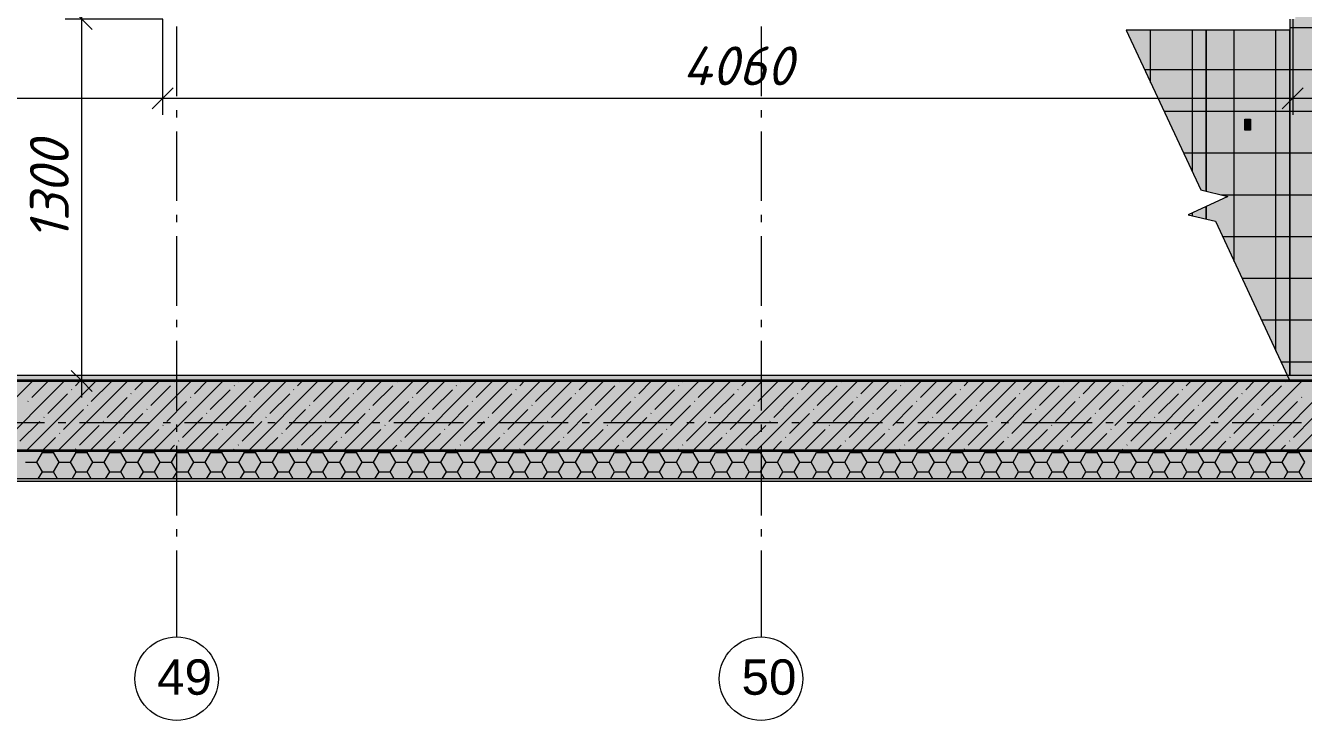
# Model space of a CAD drawing. Header units: millimetres. Extents: x -81576 to 1046824, y -248937 to 691537.
# Drawn here: x -36344 to -27160, y 619529 to 624521 of the extents above; entities that cross this region are included whole.
import ezdxf

# ---------------------------------------------------------------- set-up
doc = ezdxf.new("R2010")
doc.units = ezdxf.units.MM
doc.layers.add('PDF _Геометрия', color=7, linetype='Continuous', true_color=0x1d1d1d)
doc.layers.add('PDF _Сплошная заливка', color=7, linetype='Continuous', true_color=0xffffff)
doc.layers.add('PDF _Текст', color=7, linetype='Continuous')
doc.styles.add('PDF ArialMT', font='arial.ttf')
doc.styles.add('PDF ISOCPEUR Italic', font='isocpeui.ttf')

msp = doc.modelspace()

# ---------------------------------------------------------------- hatches: boundary and pattern name
at = {"layer": 'PDF _Сплошная заливка', "true_color": 0x636466, "transparency": 33554559}
h = msp.add_hatch(color=251, dxfattribs=at)
h.paths.add_polyline_path([(-27257.7, 622008.6), (-24297.7, 622009.9), (-24297.7, 628728.6), (-27257.7, 628728.6), (-27256.3, 625060.6), (-27217.7, 625058.7), (-27217.7, 624568.6), (-27257.7, 624568.6), (-27257.7, 623294.6)], flags=0)
h.paths.add_polyline_path([(-26824, 623769.4), (-26830, 623769.4), (-26830, 623849.4), (-26790, 623849.4), (-26790, 623769.4), (-26796, 623769.4)], flags=0)
h.paths.add_polyline_path([(-26230, 623769.4), (-26230, 623849.4), (-26190, 623849.4), (-26190, 623769.4), (-26224, 623769.4)], flags=0)
h.paths.add_polyline_path([(-26224, 623775.4), (-26196, 623775.4), (-26196, 623843.4), (-26224, 623843.4), (-26224, 623803.4)], flags=0)
h.paths.add_polyline_path([(-26796, 623775.4), (-26796, 623843.4), (-26824, 623843.4), (-26824, 623775.4)], flags=0)
h.paths.add_polyline_path([(-26135.9, 624158.6), (-26141.9, 624158.6), (-26141.9, 624198.6), (-26061.9, 624198.6), (-26061.9, 624158.6), (-26067.9, 624158.6)], flags=0)
h.paths.add_polyline_path([(-26135.9, 624164.6), (-26067.9, 624164.6), (-26067.9, 624192.6), (-26135.9, 624192.6)], flags=0)
h.paths.add_polyline_path([(-26061.9, 624758.6), (-26141.9, 624758.6), (-26141.9, 624798.6), (-26061.9, 624798.6), (-26061.9, 624764.6)], flags=0)
h.paths.add_polyline_path([(-26067.9, 624764.6), (-26067.9, 624792.6), (-26135.9, 624792.6), (-26135.9, 624764.6), (-26095.9, 624764.6)], flags=0)
h.paths.add_polyline_path([(-26135.9, 625358.6), (-26141.9, 625358.6), (-26141.9, 625398.6), (-26061.9, 625398.6), (-26061.9, 625358.6), (-26067.9, 625358.6)], flags=0)
h.paths.add_polyline_path([(-26067.9, 625364.6), (-26067.9, 625392.6), (-26135.9, 625392.6), (-26135.9, 625364.6), (-26095.9, 625364.6)], flags=0)
h.paths.add_polyline_path([(-26067.9, 625958.6), (-26141.9, 625958.6), (-26141.9, 625998.6), (-26061.9, 625998.6), (-26061.9, 625958.6)], flags=0)
h.paths.add_polyline_path([(-26095.9, 625964.6), (-26067.9, 625964.6), (-26067.9, 625992.6), (-26135.9, 625992.6), (-26135.9, 625964.6)], flags=0)
h.paths.add_polyline_path([(-26061.9, 626558.6), (-26141.9, 626558.6), (-26141.9, 626598.6), (-26061.9, 626598.6), (-26061.9, 626564.6)], flags=0)
h.paths.add_polyline_path([(-26095.9, 626564.6), (-26067.9, 626564.6), (-26067.9, 626592.6), (-26135.9, 626592.6), (-26135.9, 626564.6)], flags=0)
h.paths.add_polyline_path([(-27151.9, 626888.6), (-27157.9, 626888.6), (-27157.9, 626968.6), (-27117.9, 626968.6), (-27117.9, 626888.6), (-27123.9, 626888.6)], flags=0)
h.paths.add_polyline_path([(-26557.9, 626888.6), (-26557.9, 626968.6), (-26517.9, 626968.6), (-26517.9, 626888.6), (-26551.9, 626888.6)], flags=0)
h.paths.add_polyline_path([(-27151.9, 626894.6), (-27123.9, 626894.6), (-27123.9, 626962.6), (-27151.9, 626962.6), (-27151.9, 626922.6)], flags=0)
h.paths.add_polyline_path([(-26551.9, 626894.6), (-26523.9, 626894.6), (-26523.9, 626962.6), (-26551.9, 626962.6), (-26551.9, 626922.6)], flags=0)
h = msp.add_hatch(color=251, dxfattribs=at)
h.paths.add_polyline_path([(-27257.7, 622008.6), (-27257.7, 624488.6), (-27857.7, 624488.6), (-27857.7, 623332), (-27703.7, 623294.6), (-27857.7, 623222.8), (-27857.7, 623131.1), (-27792.5, 623115.3), (-27276.4, 622008.6), (-27271.2, 622008.6)], flags=0)
h.paths.add_polyline_path([(-27573.8, 623769.4), (-27579.8, 623769.4), (-27579.8, 623849.4), (-27539.8, 623849.4), (-27539.8, 623769.4), (-27545.8, 623769.4)], flags=0)
h.paths.add_polyline_path([(-27573.8, 623775.4), (-27545.8, 623775.4), (-27545.8, 623843.4), (-27573.8, 623843.4), (-27573.8, 623803.4)], flags=0)
for points in [[(-27532.6, 621968.6), (-24257.7, 621968.6), (-24257.7, 622008.6), (-39257.8, 622008.6), (-39257.8, 621968.6), (-27703.7, 621968.6)], [(-24361.7, 621464.6), (-24161.7, 621464.6), (-24161.7, 621468.6), (-40800.7, 621468.6), (-40800.7, 621464.6), (-24774.3, 621464.6)], [(-24361.7, 621264.6), (-24161.7, 621264.6), (-24161.7, 621464.6), (-40800.7, 621464.6), (-40800.7, 621264.6), (-24774.3, 621264.6)], [(-24774.3, 621248.6), (-24361.7, 621248.6), (-24361.7, 621264.6), (-40800.7, 621264.6), (-40800.7, 621248.6), (-27063.8, 621248.6)]]:
    msp.add_hatch(color=251, dxfattribs=at).paths.add_polyline_path(points)

# ---------------------------------------------------------------- linework, layer by layer
at = {"layer": 'PDF _Геометрия', "color": 7, "lineweight": 35}
for points in [[(-35157.8, 629508.6), (-35157.8, 628768.6), (-34657.8, 628768.6), (-24257.7, 628768.6), (-24257.7, 621968.6), (-39257.8, 621968.6)], [(-40800.7, 621468.6), (-39257.8, 621468.6), (-24257.7, 621468.6), (-23757.7, 621468.6), (-23757.7, 625935.1)]]:
    msp.add_lwpolyline(points, dxfattribs=at)
at = {"layer": 'PDF _Геометрия', "color": 7, "lineweight": 9}
for points in [[(-35939.6, 621848.6), (-35939.6, 624568.6), (-35939.6, 625068.6), (-35939.6, 628888.6)], [(-35357.8, 623879.3), (-35357.8, 623999.3), (-35357.8, 624568.6), (-35939.6, 624568.6), (-36059.6, 624568.6)], [(-35257.8, 624514.3), (-35257.8, 624014.3)], [(-31057.7, 624514.3), (-31057.7, 624014.3)], [(-27257.7, 624568.6), (-27257.7, 624488.6), (-27857.7, 624488.6), (-28432.8, 624488.6), (-27898.1, 623341.9), (-27703.7, 623294.6), (-27986.9, 623162.5), (-27792.5, 623115.3), (-27257.7, 621968.6)], [(-27236.3, 624568.6), (-27236.3, 623999.3), (-27236.3, 623879.3)], [(-28257.7, 624113.1), (-28257.7, 624488.6)], [(-27957.7, 623469.7), (-27957.7, 624488.6)], [(-27657.7, 622826.4), (-27657.7, 624488.6)], [(-27357.7, 622183), (-27357.7, 624488.6)], [(-27257.7, 624506.5), (-24297.7, 624506.5)], [(-28301.3, 624206.5), (-27857.7, 624206.5), (-27257.7, 624206.5), (-24297.7, 624206.5)], [(-39377.8, 623999.3), (-35357.8, 623999.3), (-27236.3, 623999.3), (-24137.7, 623999.3)], [(-35257.8, 623914.3), (-35257.8, 623861.4)], [(-31057.7, 623914.3), (-31057.7, 623861.4)], [(-28161.4, 623906.5), (-27857.7, 623906.5), (-27257.7, 623906.5), (-24297.7, 623906.5)], [(-35257.8, 623761.4), (-35257.8, 623261.4)], [(-31057.7, 623761.4), (-31057.7, 623261.4)], [(-28021.5, 623606.5), (-27857.7, 623606.5), (-27257.7, 623606.5), (-24297.7, 623606.5)], [(-27752.6, 623306.5), (-27257.7, 623306.5), (-24297.7, 623306.5)], [(-35257.8, 623161.4), (-35257.8, 623108.5)], [(-31057.7, 623161.4), (-31057.7, 623108.5)], [(-27957.7, 623155.5), (-27957.7, 623176.1)], [(-35257.8, 623008.5), (-35257.8, 622508.5)], [(-31057.7, 623008.5), (-31057.7, 622508.5)], [(-27741.7, 623006.5), (-27257.7, 623006.5), (-24297.7, 623006.5)], [(-27601.8, 622706.5), (-27257.7, 622706.5), (-24297.7, 622706.5)], [(-35257.8, 622408.5), (-35257.8, 622355.6)], [(-31057.7, 622408.5), (-31057.7, 622355.6)], [(-27462, 622406.5), (-27257.7, 622406.5), (-24297.7, 622406.5)], [(-35257.8, 622255.6), (-35257.8, 621755.6)], [(-31057.7, 622255.6), (-31057.7, 621755.6)], [(-27322.1, 622106.5), (-27257.7, 622106.5), (-24297.7, 622106.5)], [(-36045.7, 621968.6), (-35939.6, 621968.6), (-35819.6, 621968.6)], [(-36208, 621668.6), (-36708, 621668.6)], [(-36055.1, 621668.6), (-36108, 621668.6)], [(-35455.1, 621668.6), (-35955.1, 621668.6)], [(-35302.2, 621668.6), (-35355.1, 621668.6)], [(-34702.2, 621668.6), (-35202.2, 621668.6)], [(-34549.2, 621668.6), (-34602.2, 621668.6)], [(-33949.2, 621668.6), (-34449.2, 621668.6)], [(-33796.3, 621668.6), (-33849.2, 621668.6)], [(-33196.3, 621668.6), (-33696.3, 621668.6)], [(-33043.4, 621668.6), (-33096.3, 621668.6)], [(-32443.4, 621668.6), (-32943.4, 621668.6)], [(-32290.5, 621668.6), (-32343.4, 621668.6)], [(-31690.5, 621668.6), (-32190.5, 621668.6)], [(-31537.6, 621668.6), (-31590.5, 621668.6)], [(-30937.6, 621668.6), (-31437.6, 621668.6)], [(-30784.6, 621668.6), (-30837.6, 621668.6)], [(-30184.6, 621668.6), (-30684.6, 621668.6)], [(-30031.7, 621668.6), (-30084.6, 621668.6)], [(-29431.7, 621668.6), (-29931.7, 621668.6)], [(-29278.8, 621668.6), (-29331.7, 621668.6)], [(-28678.8, 621668.6), (-29178.8, 621668.6)], [(-28525.9, 621668.6), (-28578.8, 621668.6)], [(-27925.9, 621668.6), (-28425.9, 621668.6)], [(-27773, 621668.6), (-27825.9, 621668.6)], [(-27173, 621668.6), (-27673, 621668.6)], [(-35257.8, 621655.6), (-35257.8, 621602.7)], [(-31057.7, 621655.6), (-31057.7, 621602.7)], [(-35257.8, 621502.7), (-35257.8, 621002.7)], [(-31057.7, 621502.7), (-31057.7, 621002.7)], [(-24157.7, 620296.7), (-24157.7, 621248.6), (-24157.7, 621264.6), (-24157.7, 621464.6), (-24157.7, 621468.6), (-40800.7, 621468.6)], [(-24161.7, 620296.7), (-24161.7, 621248.6), (-24161.7, 621264.6), (-24161.7, 621464.6), (-24161.7, 621468.6), (-24157.7, 621468.6), (-24157.7, 621464.6), (-24161.7, 621464.6), (-40800.7, 621464.6)], [(-35257.8, 620902.7), (-35257.8, 620849.8)], [(-31057.7, 620902.7), (-31057.7, 620849.8)], [(-35257.8, 620749.7), (-35257.8, 620129.5)], [(-31057.7, 620749.7), (-31057.7, 620129.5)]]:
    msp.add_lwpolyline(points, dxfattribs=at)
at = {"layer": 'PDF _Геометрия', "color": 7, "lineweight": 20}
for points in [[(-36014.6, 624643.6), (-35939.6, 624568.6), (-35864.6, 624493.6)], [(-35282.8, 624074.3), (-35357.8, 623999.3), (-35432.8, 623924.3)], [(-27161.3, 624074.3), (-27236.3, 623999.3), (-27311.3, 623924.3)], [(-36014.6, 622043.6), (-35939.6, 621968.6), (-35864.6, 621893.6)]]:
    msp.add_lwpolyline(points, dxfattribs=at)
at = {"layer": 'PDF _Геометрия', "color": 7, "lineweight": 9}
for points in [[(-27857.7, 624488.6), (-27857.7, 623332)], [(-27257.7, 624488.6), (-27257.7, 622008.6)], [(-27539.8, 623849.4), (-27539.8, 623769.4), (-27579.8, 623769.4), (-27579.8, 623849.4)], [(-27539.8, 623769.4), (-27579.8, 623769.4), (-27579.8, 623849.4), (-27539.8, 623849.4)], [(-27545.8, 623775.4), (-27545.8, 623843.4), (-27573.8, 623843.4), (-27573.8, 623775.4)], [(-27545.8, 623843.4), (-27573.8, 623843.4), (-27573.8, 623775.4), (-27545.8, 623775.4)], [(-27857.7, 623222.8), (-27857.7, 623131.1)]]:
    msp.add_lwpolyline(points, close=True, dxfattribs=at)
at = {"layer": 'PDF _Геометрия', "color": 7, "lineweight": 15}
msp.add_lwpolyline([(-24257.7, 622008.6), (-39257.8, 622008.6), (-39257.8, 621968.6), (-24257.7, 621968.6)], close=True, dxfattribs=at)
at = {"layer": 'PDF _Геометрия', "color": 250, "lineweight": 9, "true_color": 0x2c2c2c}
for points in [[(-36792.4, 621468.6), (-36292.4, 621968.6)], [(-36564.3, 621468.6), (-36064.3, 621968.6)], [(-36336.2, 621468.6), (-35836.2, 621968.6)], [(-36298.6, 621848.3), (-36178.4, 621968.6)], [(-36108.1, 621468.6), (-35608.1, 621968.6)], [(-35985, 621933.8), (-35950.3, 621968.6)], [(-35880, 621468.6), (-35380, 621968.6)], [(-35871, 621819.8), (-35728.4, 621962.4)], [(-35651.9, 621468.6), (-35151.9, 621968.6)], [(-35557.3, 621905.3), (-35494.1, 621968.6)], [(-35423.8, 621468.6), (-34923.8, 621968.6)], [(-35272.2, 621962.4), (-35269.8, 621964.7)], [(-35195.7, 621468.6), (-34695.7, 621968.6)], [(-35129.6, 621876.8), (-35037.9, 621968.6)], [(-34967.6, 621468.6), (-34467.6, 621968.6)], [(-34816, 621962.4), (-34809.8, 621968.6)], [(-34739.6, 621468.6), (-34239.6, 621968.6)], [(-34702, 621848.3), (-34581.7, 621968.6)], [(-34511.5, 621468.6), (-34011.5, 621968.6)], [(-34388.3, 621933.8), (-34353.6, 621968.6)], [(-34283.4, 621468.6), (-33783.4, 621968.6)], [(-34274.3, 621819.8), (-34131.7, 621962.4)], [(-34055.3, 621468.6), (-33555.3, 621968.6)], [(-33960.6, 621905.3), (-33897.4, 621968.6)], [(-33827.2, 621468.6), (-33327.2, 621968.6)], [(-33675.5, 621962.4), (-33673.1, 621964.7)], [(-33599.1, 621468.6), (-33099.1, 621968.6)], [(-33533, 621876.8), (-33441.2, 621968.6)], [(-33371, 621468.6), (-32871, 621968.6)], [(-33219.3, 621962.4), (-33213.1, 621968.6)], [(-33142.9, 621468.6), (-32642.9, 621968.6)], [(-33105.3, 621848.3), (-32985, 621968.6)], [(-32914.8, 621468.6), (-32414.8, 621968.6)], [(-32791.6, 621933.8), (-32756.9, 621968.6)], [(-32686.7, 621468.6), (-32186.7, 621968.6)], [(-32677.6, 621819.8), (-32535, 621962.4)], [(-32458.6, 621468.6), (-31958.6, 621968.6)], [(-32363.9, 621905.3), (-32300.7, 621968.6)], [(-32230.5, 621468.6), (-31730.5, 621968.6)], [(-32078.8, 621962.4), (-32076.5, 621964.7)], [(-32002.4, 621468.6), (-31502.4, 621968.6)], [(-31936.3, 621876.8), (-31844.5, 621968.6)], [(-31774.3, 621468.6), (-31274.3, 621968.6)], [(-31622.6, 621962.4), (-31616.4, 621968.6)], [(-31546.2, 621468.6), (-31046.2, 621968.6)], [(-31508.6, 621848.3), (-31388.3, 621968.6)], [(-31318.1, 621468.6), (-30818.1, 621968.6)], [(-31194.9, 621933.8), (-31160.2, 621968.6)], [(-31090, 621468.6), (-30590, 621968.6)], [(-31080.9, 621819.8), (-30938.3, 621962.4)], [(-30861.9, 621468.6), (-30361.9, 621968.6)], [(-30767.3, 621905.3), (-30704, 621968.6)], [(-30633.8, 621468.6), (-30133.8, 621968.6)], [(-30482.1, 621962.4), (-30479.8, 621964.7)], [(-30405.7, 621468.6), (-29905.7, 621968.6)], [(-30339.6, 621876.8), (-30247.8, 621968.6)], [(-30177.6, 621468.6), (-29677.6, 621968.6)], [(-30025.9, 621962.4), (-30019.7, 621968.6)], [(-29949.5, 621468.6), (-29449.5, 621968.6)], [(-29911.9, 621848.3), (-29791.6, 621968.6)], [(-29721.4, 621468.6), (-29221.4, 621968.6)], [(-29598.3, 621933.8), (-29563.5, 621968.6)], [(-29493.3, 621468.6), (-28993.3, 621968.6)], [(-29484.2, 621819.8), (-29341.6, 621962.4)], [(-29265.2, 621468.6), (-28765.2, 621968.6)], [(-29170.6, 621905.3), (-29107.3, 621968.6)], [(-29037.1, 621468.6), (-28537.1, 621968.6)], [(-28885.4, 621962.4), (-28883.1, 621964.7)], [(-28809, 621468.6), (-28309, 621968.6)], [(-28742.9, 621876.8), (-28651.1, 621968.6)], [(-28580.9, 621468.6), (-28080.9, 621968.6)], [(-28429.2, 621962.4), (-28423, 621968.6)], [(-28352.8, 621468.6), (-27852.8, 621968.6)], [(-28315.2, 621848.3), (-28194.9, 621968.6)], [(-28124.7, 621468.6), (-27624.7, 621968.6)], [(-28001.6, 621933.8), (-27966.8, 621968.6)], [(-27896.6, 621468.6), (-27396.6, 621968.6)], [(-27887.5, 621819.8), (-27744.9, 621962.4)], [(-27668.5, 621468.6), (-27168.5, 621968.6)], [(-27573.9, 621905.3), (-27510.6, 621968.6)], [(-27440.4, 621468.6), (-26940.4, 621968.6)], [(-27288.8, 621962.4), (-27286.4, 621964.7)], [(-27212.3, 621468.6), (-26712.3, 621968.6)], [(-36184.6, 621734.3), (-36042, 621876.8)], [(-36013.5, 621905.3), (-36011.2, 621907.7)], [(-35756.9, 621705.8), (-35614.4, 621848.3)], [(-35585.8, 621876.8), (-35583.5, 621879.2)], [(-35443.3, 621791.3), (-35300.7, 621933.8)], [(-35158.2, 621848.3), (-35155.8, 621850.7)], [(-35015.6, 621762.8), (-34873, 621905.3)], [(-34844.5, 621933.8), (-34842.1, 621936.2)], [(-34587.9, 621734.3), (-34445.3, 621876.8)], [(-34416.8, 621905.3), (-34414.5, 621907.7)], [(-34160.2, 621705.8), (-34017.7, 621848.3)], [(-33989.2, 621876.8), (-33986.8, 621879.2)], [(-33846.6, 621791.3), (-33704, 621933.8)], [(-33561.5, 621848.3), (-33559.1, 621850.7)], [(-33418.9, 621762.8), (-33276.3, 621905.3)], [(-33247.8, 621933.8), (-33245.5, 621936.2)], [(-32991.2, 621734.3), (-32848.7, 621876.8)], [(-32820.1, 621905.3), (-32817.8, 621907.7)], [(-32563.5, 621705.8), (-32421, 621848.3)], [(-32392.5, 621876.8), (-32390.1, 621879.2)], [(-32249.9, 621791.3), (-32107.3, 621933.8)], [(-31964.8, 621848.3), (-31962.4, 621850.7)], [(-31822.2, 621762.8), (-31679.7, 621905.3)], [(-31651.1, 621933.8), (-31648.8, 621936.2)], [(-31394.5, 621734.3), (-31252, 621876.8)], [(-31223.5, 621905.3), (-31221.1, 621907.7)], [(-30966.8, 621705.8), (-30824.3, 621848.3)], [(-30795.8, 621876.8), (-30793.4, 621879.2)], [(-30653.2, 621791.3), (-30510.6, 621933.8)], [(-30368.1, 621848.3), (-30365.7, 621850.7)], [(-30225.5, 621762.8), (-30083, 621905.3)], [(-30054.4, 621933.8), (-30052.1, 621936.2)], [(-29797.8, 621734.3), (-29655.3, 621876.8)], [(-29626.8, 621905.3), (-29624.4, 621907.7)], [(-29370.2, 621705.8), (-29227.6, 621848.3)], [(-29199.1, 621876.8), (-29196.7, 621879.2)], [(-29056.5, 621791.3), (-28914, 621933.8)], [(-28771.4, 621848.3), (-28769, 621850.7)], [(-28628.8, 621762.8), (-28486.3, 621905.3)], [(-28457.8, 621933.8), (-28455.4, 621936.2)], [(-28201.1, 621734.3), (-28058.6, 621876.8)], [(-28030.1, 621905.3), (-28027.7, 621907.7)], [(-27773.5, 621705.8), (-27630.9, 621848.3)], [(-27602.4, 621876.8), (-27600, 621879.2)], [(-27459.8, 621791.3), (-27317.3, 621933.8)], [(-27174.7, 621848.3), (-27172.3, 621850.7)], [(-36327.2, 621819.8), (-36324.8, 621822.2)], [(-36070.6, 621620.2), (-35928, 621762.8)], [(-35899.5, 621791.3), (-35897.1, 621793.7)], [(-35471.8, 621762.8), (-35469.4, 621765.1)], [(-35329.2, 621677.2), (-35186.7, 621819.8)], [(-34901.5, 621648.7), (-34759, 621791.3)], [(-34730.5, 621819.8), (-34728.1, 621822.2)], [(-34473.9, 621620.2), (-34331.3, 621762.8)], [(-34302.8, 621791.3), (-34300.4, 621793.7)], [(-33875.1, 621762.8), (-33872.7, 621765.1)], [(-33732.5, 621677.2), (-33590, 621819.8)], [(-33304.9, 621648.7), (-33162.3, 621791.3)], [(-33133.8, 621819.8), (-33131.4, 621822.2)], [(-32877.2, 621620.2), (-32734.6, 621762.8)], [(-32706.1, 621791.3), (-32703.7, 621793.7)], [(-32278.4, 621762.8), (-32276, 621765.1)], [(-32135.8, 621677.2), (-31993.3, 621819.8)], [(-31708.2, 621648.7), (-31565.6, 621791.3)], [(-31537.1, 621819.8), (-31534.7, 621822.2)], [(-31280.5, 621620.2), (-31137.9, 621762.8)], [(-31109.4, 621791.3), (-31107, 621793.7)], [(-30681.7, 621762.8), (-30679.3, 621765.1)], [(-30539.2, 621677.2), (-30396.6, 621819.8)], [(-30111.5, 621648.7), (-29968.9, 621791.3)], [(-29940.4, 621819.8), (-29938, 621822.2)], [(-29683.8, 621620.2), (-29541.2, 621762.8)], [(-29512.7, 621791.3), (-29510.3, 621793.7)], [(-29085, 621762.8), (-29082.7, 621765.1)], [(-28942.5, 621677.2), (-28799.9, 621819.8)], [(-28514.8, 621648.7), (-28372.2, 621791.3)], [(-28343.7, 621819.8), (-28341.3, 621822.2)], [(-28087.1, 621620.2), (-27944.5, 621762.8)], [(-27916, 621791.3), (-27913.7, 621793.7)], [(-27488.3, 621762.8), (-27486, 621765.1)], [(-27345.8, 621677.2), (-27203.2, 621819.8)], [(-36384.2, 621534.7), (-36241.6, 621677.2)], [(-36213.1, 621705.8), (-36210.7, 621708.1)], [(-35785.4, 621677.2), (-35783.1, 621679.6)], [(-35642.9, 621591.7), (-35500.3, 621734.3)], [(-35215.2, 621563.2), (-35072.6, 621705.8)], [(-35044.1, 621734.3), (-35041.7, 621736.6)], [(-34787.5, 621534.7), (-34644.9, 621677.2)], [(-34616.4, 621705.8), (-34614.1, 621708.1)], [(-34188.7, 621677.2), (-34186.4, 621679.6)], [(-34046.2, 621591.7), (-33903.6, 621734.3)], [(-33618.5, 621563.2), (-33475.9, 621705.8)], [(-33447.4, 621734.3), (-33445, 621736.6)], [(-33190.8, 621534.7), (-33048.2, 621677.2)], [(-33019.7, 621705.8), (-33017.4, 621708.1)], [(-32592, 621677.2), (-32589.7, 621679.6)], [(-32449.5, 621591.7), (-32306.9, 621734.3)], [(-32021.8, 621563.2), (-31879.2, 621705.8)], [(-31850.7, 621734.3), (-31848.4, 621736.6)], [(-31594.1, 621534.7), (-31451.6, 621677.2)], [(-31423, 621705.8), (-31420.7, 621708.1)], [(-30995.4, 621677.2), (-30993, 621679.6)], [(-30852.8, 621591.7), (-30710.2, 621734.3)], [(-30425.1, 621563.2), (-30282.5, 621705.8)], [(-30254, 621734.3), (-30251.7, 621736.6)], [(-29997.4, 621534.7), (-29854.9, 621677.2)], [(-29826.3, 621705.8), (-29824, 621708.1)], [(-29398.7, 621677.2), (-29396.3, 621679.6)], [(-29256.1, 621591.7), (-29113.5, 621734.3)], [(-28828.4, 621563.2), (-28685.9, 621705.8)], [(-28657.3, 621734.3), (-28655, 621736.6)], [(-28400.7, 621534.7), (-28258.2, 621677.2)], [(-28229.7, 621705.8), (-28227.3, 621708.1)], [(-27802, 621677.2), (-27799.6, 621679.6)], [(-27659.4, 621591.7), (-27516.9, 621734.3)], [(-27231.7, 621563.2), (-27089.2, 621705.8)], [(-36099.1, 621591.7), (-36096.7, 621594.1)], [(-35956.5, 621506.2), (-35813.9, 621648.7)], [(-35528.8, 621477.7), (-35386.3, 621620.2)], [(-35357.7, 621648.7), (-35355.4, 621651.1)], [(-35081.7, 621468.6), (-34958.6, 621591.7)], [(-34930.1, 621620.2), (-34927.7, 621622.6)], [(-34502.4, 621591.7), (-34500, 621594.1)], [(-34359.8, 621506.2), (-34217.2, 621648.7)], [(-33932.1, 621477.7), (-33789.6, 621620.2)], [(-33761.1, 621648.7), (-33758.7, 621651.1)], [(-33485, 621468.6), (-33361.9, 621591.7)], [(-33333.4, 621620.2), (-33331, 621622.6)], [(-32905.7, 621591.7), (-32903.3, 621594.1)], [(-32763.1, 621506.2), (-32620.6, 621648.7)], [(-32335.4, 621477.7), (-32192.9, 621620.2)], [(-32164.4, 621648.7), (-32162, 621651.1)], [(-31888.3, 621468.6), (-31765.2, 621591.7)], [(-31736.7, 621620.2), (-31734.3, 621622.6)], [(-31309, 621591.7), (-31306.6, 621594.1)], [(-31166.4, 621506.2), (-31023.9, 621648.7)], [(-30738.7, 621477.7), (-30596.2, 621620.2)], [(-30567.7, 621648.7), (-30565.3, 621651.1)], [(-30291.6, 621468.6), (-30168.5, 621591.7)], [(-30140, 621620.2), (-30137.6, 621622.6)], [(-29712.3, 621591.7), (-29709.9, 621594.1)], [(-29569.7, 621506.2), (-29427.2, 621648.7)], [(-29142.1, 621477.7), (-28999.5, 621620.2)], [(-28971, 621648.7), (-28968.6, 621651.1)], [(-28694.9, 621468.6), (-28571.8, 621591.7)], [(-28543.3, 621620.2), (-28540.9, 621622.6)], [(-28115.6, 621591.7), (-28113.2, 621594.1)], [(-27973, 621506.2), (-27830.5, 621648.7)], [(-27545.4, 621477.7), (-27402.8, 621620.2)], [(-27374.3, 621648.7), (-27371.9, 621651.1)], [(-36222.2, 621468.6), (-36127.6, 621563.2)], [(-35985, 621477.7), (-35982.6, 621480)], [(-35766, 621468.6), (-35699.9, 621534.7)], [(-35671.4, 621563.2), (-35669, 621565.6)], [(-35309.8, 621468.6), (-35272.2, 621506.2)], [(-35243.7, 621534.7), (-35241.3, 621537)], [(-34816, 621506.2), (-34813.6, 621508.5)], [(-34625.5, 621468.6), (-34530.9, 621563.2)], [(-34388.3, 621477.7), (-34386, 621480)], [(-34169.3, 621468.6), (-34103.2, 621534.7)], [(-34074.7, 621563.2), (-34072.3, 621565.6)], [(-33713.1, 621468.6), (-33675.5, 621506.2)], [(-33647, 621534.7), (-33644.6, 621537)], [(-33219.3, 621506.2), (-33216.9, 621508.5)], [(-33028.8, 621468.6), (-32934.2, 621563.2)], [(-32791.6, 621477.7), (-32789.3, 621480)], [(-32572.6, 621468.6), (-32506.5, 621534.7)], [(-32478, 621563.2), (-32475.6, 621565.6)], [(-32116.4, 621468.6), (-32078.8, 621506.2)], [(-32050.3, 621534.7), (-32047.9, 621537)], [(-31622.6, 621506.2), (-31620.3, 621508.5)], [(-31432.1, 621468.6), (-31337.5, 621563.2)], [(-31194.9, 621477.7), (-31192.6, 621480)], [(-30975.9, 621468.6), (-30909.8, 621534.7)], [(-30881.3, 621563.2), (-30878.9, 621565.6)], [(-30519.7, 621468.6), (-30482.1, 621506.2)], [(-30453.6, 621534.7), (-30451.3, 621537)], [(-30025.9, 621506.2), (-30023.6, 621508.5)], [(-29835.4, 621468.6), (-29740.8, 621563.2)], [(-29598.3, 621477.7), (-29595.9, 621480)], [(-29379.2, 621468.6), (-29313.1, 621534.7)], [(-29284.6, 621563.2), (-29282.2, 621565.6)], [(-28923, 621468.6), (-28885.4, 621506.2)], [(-28856.9, 621534.7), (-28854.6, 621537)], [(-28429.2, 621506.2), (-28426.9, 621508.5)], [(-28238.7, 621468.6), (-28144.1, 621563.2)], [(-28001.6, 621477.7), (-27999.2, 621480)], [(-27782.5, 621468.6), (-27716.4, 621534.7)], [(-27687.9, 621563.2), (-27685.6, 621565.6)], [(-27326.3, 621468.6), (-27288.8, 621506.2)], [(-27260.2, 621534.7), (-27257.9, 621537)], [(-36262.9, 621384.8), (-36222.6, 621454.7)], [(-36222.6, 621454.6), (-36228.3, 621464.6)], [(-36222.5, 621454.6), (-36141.9, 621454.6)], [(-36141.9, 621454.7), (-36136.2, 621464.6)], [(-36101.6, 621384.8), (-36141.9, 621454.6)], [(-36020.9, 621384.8), (-35980.6, 621454.7)], [(-35980.6, 621454.6), (-35986.4, 621464.6)], [(-35980.6, 621454.6), (-35900, 621454.6)], [(-35900, 621454.7), (-35894.3, 621464.6)], [(-35859.7, 621384.8), (-35900, 621454.6)], [(-35779, 621384.8), (-35738.7, 621454.7)], [(-35738.7, 621454.6), (-35744.4, 621464.6)], [(-35738.7, 621454.6), (-35658, 621454.6)], [(-35617.7, 621384.8), (-35658.1, 621454.6)], [(-35658, 621454.7), (-35652.3, 621464.6)], [(-35537.1, 621384.8), (-35496.7, 621454.7)], [(-35496.8, 621454.6), (-35502.5, 621464.6)], [(-35496.7, 621454.6), (-35416.1, 621454.6)], [(-35416.1, 621454.7), (-35410.4, 621464.6)], [(-35375.8, 621384.8), (-35416.1, 621454.6)], [(-35295.1, 621384.8), (-35254.8, 621454.7)], [(-35254.8, 621454.6), (-35260.6, 621464.6)], [(-35254.8, 621454.6), (-35174.2, 621454.6)], [(-35174.2, 621454.7), (-35168.5, 621464.6)], [(-35133.9, 621384.8), (-35174.2, 621454.6)], [(-35053.2, 621384.8), (-35012.9, 621454.7)], [(-35012.9, 621454.6), (-35018.6, 621464.6)], [(-35012.9, 621454.6), (-34932.2, 621454.6)], [(-34891.9, 621384.8), (-34932.3, 621454.6)], [(-34932.2, 621454.7), (-34926.5, 621464.6)], [(-34853.6, 621468.6), (-34844.5, 621477.7)], [(-34811.3, 621384.8), (-34770.9, 621454.7)], [(-34771, 621454.6), (-34776.7, 621464.6)], [(-34770.9, 621454.6), (-34690.3, 621454.6)], [(-34690.3, 621454.7), (-34684.6, 621464.6)], [(-34650, 621384.8), (-34690.3, 621454.6)], [(-34569.3, 621384.8), (-34529, 621454.7)], [(-34529, 621454.6), (-34534.8, 621464.6)], [(-34529, 621454.6), (-34448.4, 621454.6)], [(-34448.4, 621454.7), (-34442.6, 621464.6)], [(-34408.1, 621384.8), (-34448.4, 621454.6)], [(-34327.4, 621384.8), (-34287.1, 621454.7)], [(-34287.1, 621454.6), (-34292.8, 621464.6)], [(-34287.1, 621454.6), (-34206.4, 621454.6)], [(-34166.1, 621384.8), (-34206.5, 621454.6)], [(-34206.4, 621454.7), (-34200.7, 621464.6)], [(-34085.5, 621384.8), (-34045.1, 621454.7)], [(-34045.2, 621454.6), (-34050.9, 621464.6)], [(-34045.1, 621454.6), (-33964.5, 621454.6)], [(-33964.5, 621454.7), (-33958.8, 621464.6)], [(-33924.2, 621384.8), (-33964.5, 621454.6)], [(-33843.5, 621384.8), (-33803.2, 621454.7)], [(-33803.2, 621454.6), (-33809, 621464.6)], [(-33803.2, 621454.6), (-33722.5, 621454.6)], [(-33722.6, 621454.7), (-33716.8, 621464.6)], [(-33682.3, 621384.8), (-33722.6, 621454.6)], [(-33601.6, 621384.8), (-33561.3, 621454.7)], [(-33561.3, 621454.6), (-33567, 621464.6)], [(-33561.3, 621454.6), (-33480.6, 621454.6)], [(-33480.6, 621454.7), (-33474.9, 621464.6)], [(-33440.3, 621384.8), (-33480.6, 621454.6)], [(-33359.7, 621384.8), (-33319.3, 621454.7)], [(-33319.4, 621454.6), (-33325.1, 621464.6)], [(-33319.3, 621454.6), (-33238.7, 621454.6)], [(-33256.9, 621468.6), (-33247.8, 621477.7)], [(-33238.7, 621454.7), (-33233, 621464.6)], [(-33198.4, 621384.8), (-33238.7, 621454.6)], [(-33117.7, 621384.8), (-33077.4, 621454.7)], [(-33077.4, 621454.6), (-33083.2, 621464.6)], [(-33077.4, 621454.6), (-32996.7, 621454.6)], [(-32996.8, 621454.7), (-32991, 621464.6)], [(-32956.5, 621384.8), (-32996.8, 621454.6)], [(-32875.8, 621384.8), (-32835.5, 621454.7)], [(-32835.5, 621454.6), (-32841.2, 621464.6)], [(-32835.4, 621454.6), (-32754.8, 621454.6)], [(-32754.8, 621454.7), (-32749.1, 621464.6)], [(-32714.5, 621384.8), (-32754.8, 621454.6)], [(-32633.9, 621384.8), (-32593.5, 621454.7)], [(-32593.6, 621454.6), (-32599.3, 621464.6)], [(-32593.5, 621454.6), (-32512.9, 621454.6)], [(-32512.9, 621454.7), (-32507.2, 621464.6)], [(-32472.6, 621384.8), (-32512.9, 621454.6)], [(-32391.9, 621384.8), (-32351.6, 621454.7)], [(-32351.6, 621454.6), (-32357.3, 621464.6)], [(-32351.6, 621454.6), (-32270.9, 621454.6)], [(-32230.6, 621384.8), (-32271, 621454.6)], [(-32270.9, 621454.7), (-32265.2, 621464.6)], [(-32150, 621384.8), (-32109.7, 621454.7)], [(-32109.7, 621454.6), (-32115.4, 621464.6)], [(-32109.6, 621454.6), (-32029, 621454.6)], [(-32029, 621454.7), (-32023.3, 621464.6)], [(-31988.7, 621384.8), (-32029, 621454.6)], [(-31908, 621384.8), (-31867.7, 621454.7)], [(-31867.7, 621454.6), (-31873.5, 621464.6)], [(-31867.7, 621454.6), (-31787.1, 621454.6)], [(-31787.1, 621454.7), (-31781.4, 621464.6)], [(-31746.8, 621384.8), (-31787.1, 621454.6)], [(-31666.1, 621384.8), (-31625.8, 621454.7)], [(-31660.2, 621468.6), (-31651.1, 621477.7)], [(-31625.8, 621454.6), (-31631.5, 621464.6)], [(-31625.8, 621454.6), (-31545.1, 621454.6)], [(-31504.8, 621384.8), (-31545.2, 621454.6)], [(-31545.1, 621454.7), (-31539.4, 621464.6)], [(-31424.2, 621384.8), (-31383.9, 621454.7)], [(-31383.9, 621454.6), (-31389.6, 621464.6)], [(-31383.8, 621454.6), (-31303.2, 621454.6)], [(-31303.2, 621454.7), (-31297.5, 621464.6)], [(-31262.9, 621384.8), (-31303.2, 621454.6)], [(-31182.2, 621384.8), (-31141.9, 621454.7)], [(-31141.9, 621454.6), (-31147.7, 621464.6)], [(-31141.9, 621454.6), (-31061.3, 621454.6)], [(-31061.3, 621454.7), (-31055.6, 621464.6)], [(-31021, 621384.8), (-31061.3, 621454.6)], [(-30940.3, 621384.8), (-30900, 621454.7)], [(-30900, 621454.6), (-30905.7, 621464.6)], [(-30900, 621454.6), (-30819.3, 621454.6)], [(-30779, 621384.8), (-30819.4, 621454.6)], [(-30819.3, 621454.7), (-30813.6, 621464.6)], [(-30698.4, 621384.8), (-30658, 621454.7)], [(-30658.1, 621454.6), (-30663.8, 621464.6)], [(-30658, 621454.6), (-30577.4, 621454.6)], [(-30577.4, 621454.7), (-30571.7, 621464.6)], [(-30537.1, 621384.8), (-30577.4, 621454.6)], [(-30456.4, 621384.8), (-30416.1, 621454.7)], [(-30416.1, 621454.6), (-30421.9, 621464.6)], [(-30416.1, 621454.6), (-30335.5, 621454.6)], [(-30335.5, 621454.7), (-30329.8, 621464.6)], [(-30295.2, 621384.8), (-30335.5, 621454.6)], [(-30214.5, 621384.8), (-30174.2, 621454.7)], [(-30174.2, 621454.6), (-30179.9, 621464.6)], [(-30174.2, 621454.6), (-30093.5, 621454.6)], [(-30053.2, 621384.8), (-30093.6, 621454.6)], [(-30093.5, 621454.7), (-30087.8, 621464.6)], [(-30063.5, 621468.6), (-30054.4, 621477.7)], [(-29972.6, 621384.8), (-29932.2, 621454.7)], [(-29932.3, 621454.6), (-29938, 621464.6)], [(-29932.2, 621454.6), (-29851.6, 621454.6)], [(-29851.6, 621454.7), (-29845.9, 621464.6)], [(-29811.3, 621384.8), (-29851.6, 621454.6)], [(-29730.6, 621384.8), (-29690.3, 621454.7)], [(-29690.3, 621454.6), (-29696.1, 621464.6)], [(-29690.3, 621454.6), (-29609.6, 621454.6)], [(-29609.7, 621454.7), (-29603.9, 621464.6)], [(-29569.4, 621384.8), (-29609.7, 621454.6)], [(-29488.7, 621384.8), (-29448.4, 621454.7)], [(-29448.4, 621454.6), (-29454.1, 621464.6)], [(-29448.4, 621454.6), (-29367.7, 621454.6)], [(-29327.4, 621384.8), (-29367.8, 621454.6)], [(-29367.7, 621454.7), (-29362, 621464.6)], [(-29246.8, 621384.8), (-29206.4, 621454.7)], [(-29206.5, 621454.6), (-29212.2, 621464.6)], [(-29206.4, 621454.6), (-29125.8, 621454.6)], [(-29125.8, 621454.7), (-29120.1, 621464.6)], [(-29085.5, 621384.8), (-29125.8, 621454.6)], [(-29004.8, 621384.8), (-28964.5, 621454.7)], [(-28964.5, 621454.6), (-28970.3, 621464.6)], [(-28964.5, 621454.6), (-28883.8, 621454.6)], [(-28883.9, 621454.7), (-28878.1, 621464.6)], [(-28843.6, 621384.8), (-28883.9, 621454.6)], [(-28762.9, 621384.8), (-28722.6, 621454.7)], [(-28722.6, 621454.6), (-28728.3, 621464.6)], [(-28722.6, 621454.6), (-28641.9, 621454.6)], [(-28641.9, 621454.7), (-28636.2, 621464.6)], [(-28601.6, 621384.8), (-28641.9, 621454.6)], [(-28521, 621384.8), (-28480.6, 621454.7)], [(-28480.7, 621454.6), (-28486.4, 621464.6)], [(-28480.6, 621454.6), (-28400, 621454.6)], [(-28466.8, 621468.6), (-28457.8, 621477.7)], [(-28400, 621454.7), (-28394.3, 621464.6)], [(-28359.7, 621384.8), (-28400, 621454.6)], [(-28279, 621384.8), (-28238.7, 621454.7)], [(-28238.7, 621454.6), (-28244.5, 621464.6)], [(-28238.7, 621454.6), (-28158, 621454.6)], [(-28158.1, 621454.7), (-28152.3, 621464.6)], [(-28117.8, 621384.8), (-28158.1, 621454.6)], [(-28037.1, 621384.8), (-27996.8, 621454.7)], [(-27996.8, 621454.6), (-28002.5, 621464.6)], [(-27996.7, 621454.6), (-27916.1, 621454.6)], [(-27916.1, 621454.7), (-27910.4, 621464.6)], [(-27875.8, 621384.8), (-27916.1, 621454.6)], [(-27795.1, 621384.8), (-27754.8, 621454.7)], [(-27754.8, 621454.6), (-27760.6, 621464.6)], [(-27754.8, 621454.6), (-27674.2, 621454.6)], [(-27674.2, 621454.7), (-27668.5, 621464.6)], [(-27633.9, 621384.8), (-27674.2, 621454.6)], [(-27553.2, 621384.8), (-27512.9, 621454.7)], [(-27512.9, 621454.6), (-27518.6, 621464.6)], [(-27512.9, 621454.6), (-27432.2, 621454.6)], [(-27391.9, 621384.8), (-27432.3, 621454.6)], [(-27432.2, 621454.7), (-27426.5, 621464.6)], [(-27311.3, 621384.8), (-27271, 621454.7)], [(-27271, 621454.6), (-27276.7, 621464.6)], [(-27270.9, 621454.6), (-27190.3, 621454.6)], [(-27190.3, 621454.7), (-27184.6, 621464.6)], [(-27150, 621384.8), (-27190.3, 621454.6)], [(-36343.5, 621384.8), (-36262.9, 621384.8)], [(-36222.6, 621315), (-36262.9, 621384.8)], [(-36251.7, 621264.6), (-36222.6, 621315)], [(-36222.5, 621315), (-36141.9, 621315)], [(-36141.9, 621315), (-36101.6, 621384.8)], [(-36112.8, 621264.6), (-36141.9, 621315)], [(-36101.6, 621384.8), (-36020.9, 621384.8)], [(-35980.6, 621315), (-36021, 621384.8)], [(-36009.7, 621264.6), (-35980.6, 621315)], [(-35980.6, 621315), (-35900, 621315)], [(-35900, 621315), (-35859.7, 621384.8)], [(-35870.9, 621264.6), (-35900, 621315)], [(-35859.6, 621384.8), (-35779, 621384.8)], [(-35738.7, 621315), (-35779, 621384.8)], [(-35767.8, 621264.6), (-35738.7, 621315)], [(-35738.7, 621315), (-35658, 621315)], [(-35629, 621264.6), (-35658.1, 621315)], [(-35658, 621315), (-35617.7, 621384.8)], [(-35617.7, 621384.8), (-35537.1, 621384.8)], [(-35496.8, 621315), (-35537.1, 621384.8)], [(-35525.9, 621264.6), (-35496.7, 621315)], [(-35496.7, 621315), (-35416.1, 621315)], [(-35416.1, 621315), (-35375.8, 621384.8)], [(-35387, 621264.6), (-35416.1, 621315)], [(-35375.8, 621384.8), (-35295.1, 621384.8)], [(-35254.8, 621315), (-35295.2, 621384.8)], [(-35283.9, 621264.6), (-35254.8, 621315)], [(-35254.8, 621315), (-35174.2, 621315)], [(-35174.2, 621315), (-35133.8, 621384.8)], [(-35145.1, 621264.6), (-35174.2, 621315)], [(-35133.8, 621384.8), (-35053.2, 621384.8)], [(-35012.9, 621315), (-35053.2, 621384.8)], [(-35042, 621264.6), (-35012.9, 621315)], [(-35012.9, 621315), (-34932.2, 621315)], [(-34903.2, 621264.6), (-34932.3, 621315)], [(-34932.2, 621315), (-34891.9, 621384.8)], [(-34891.9, 621384.8), (-34811.3, 621384.8)], [(-34771, 621315), (-34811.3, 621384.8)], [(-34800.1, 621264.6), (-34770.9, 621315)], [(-34770.9, 621315), (-34690.3, 621315)], [(-34690.3, 621315), (-34650, 621384.8)], [(-34661.2, 621264.6), (-34690.3, 621315)], [(-34650, 621384.8), (-34569.3, 621384.8)], [(-34529, 621315), (-34569.4, 621384.8)], [(-34558.1, 621264.6), (-34529, 621315)], [(-34529, 621315), (-34448.4, 621315)], [(-34448.4, 621315), (-34408, 621384.8)], [(-34419.3, 621264.6), (-34448.4, 621315)], [(-34408, 621384.8), (-34327.4, 621384.8)], [(-34287.1, 621315), (-34327.4, 621384.8)], [(-34316.2, 621264.6), (-34287.1, 621315)], [(-34287.1, 621315), (-34206.4, 621315)], [(-34177.4, 621264.6), (-34206.5, 621315)], [(-34206.4, 621315), (-34166.1, 621384.8)], [(-34166.1, 621384.8), (-34085.4, 621384.8)], [(-34045.2, 621315), (-34085.5, 621384.8)], [(-34074.2, 621264.6), (-34045.1, 621315)], [(-34045.1, 621315), (-33964.5, 621315)], [(-33964.5, 621315), (-33924.2, 621384.8)], [(-33935.4, 621264.6), (-33964.5, 621315)], [(-33924.2, 621384.8), (-33843.5, 621384.8)], [(-33803.2, 621315), (-33843.5, 621384.8)], [(-33832.3, 621264.6), (-33803.2, 621315)], [(-33803.2, 621315), (-33722.5, 621315)], [(-33722.6, 621315), (-33682.2, 621384.8)], [(-33693.5, 621264.6), (-33722.6, 621315)], [(-33682.2, 621384.8), (-33601.6, 621384.8)], [(-33561.3, 621315), (-33601.6, 621384.8)], [(-33590.4, 621264.6), (-33561.3, 621315)], [(-33561.3, 621315), (-33480.6, 621315)], [(-33480.6, 621315), (-33440.3, 621384.8)], [(-33451.6, 621264.6), (-33480.6, 621315)], [(-33440.3, 621384.8), (-33359.6, 621384.8)], [(-33319.4, 621315), (-33359.7, 621384.8)], [(-33348.4, 621264.6), (-33319.3, 621315)], [(-33319.3, 621315), (-33238.7, 621315)], [(-33238.7, 621315), (-33198.4, 621384.8)], [(-33209.6, 621264.6), (-33238.7, 621315)], [(-33198.4, 621384.8), (-33117.7, 621384.8)], [(-33077.4, 621315), (-33117.7, 621384.8)], [(-33106.5, 621264.6), (-33077.4, 621315)], [(-33077.4, 621315), (-32996.7, 621315)], [(-32996.8, 621315), (-32956.4, 621384.8)], [(-32967.7, 621264.6), (-32996.8, 621315)], [(-32956.4, 621384.8), (-32875.8, 621384.8)], [(-32835.5, 621315), (-32875.8, 621384.8)], [(-32864.6, 621264.6), (-32835.5, 621315)], [(-32835.4, 621315), (-32754.8, 621315)], [(-32754.8, 621315), (-32714.5, 621384.8)], [(-32725.7, 621264.6), (-32754.8, 621315)], [(-32714.5, 621384.8), (-32633.8, 621384.8)], [(-32593.6, 621315), (-32633.9, 621384.8)], [(-32622.6, 621264.6), (-32593.5, 621315)], [(-32593.5, 621315), (-32512.9, 621315)], [(-32512.9, 621315), (-32472.6, 621384.8)], [(-32483.8, 621264.6), (-32512.9, 621315)], [(-32472.5, 621384.8), (-32391.9, 621384.8)], [(-32351.6, 621315), (-32391.9, 621384.8)], [(-32380.7, 621264.6), (-32351.6, 621315)], [(-32351.6, 621315), (-32270.9, 621315)], [(-32241.9, 621264.6), (-32271, 621315)], [(-32270.9, 621315), (-32230.6, 621384.8)], [(-32230.6, 621384.8), (-32150, 621384.8)], [(-32109.7, 621315), (-32150, 621384.8)], [(-32138.8, 621264.6), (-32109.7, 621315)], [(-32109.6, 621315), (-32029, 621315)], [(-32029, 621315), (-31988.7, 621384.8)], [(-31999.9, 621264.6), (-32029, 621315)], [(-31988.7, 621384.8), (-31908, 621384.8)], [(-31867.7, 621315), (-31908.1, 621384.8)], [(-31896.8, 621264.6), (-31867.7, 621315)], [(-31867.7, 621315), (-31787.1, 621315)], [(-31787.1, 621315), (-31746.8, 621384.8)], [(-31758, 621264.6), (-31787.1, 621315)], [(-31746.7, 621384.8), (-31666.1, 621384.8)], [(-31625.8, 621315), (-31666.1, 621384.8)], [(-31654.9, 621264.6), (-31625.8, 621315)], [(-31625.8, 621315), (-31545.1, 621315)], [(-31516.1, 621264.6), (-31545.2, 621315)], [(-31545.1, 621315), (-31504.8, 621384.8)], [(-31504.8, 621384.8), (-31424.2, 621384.8)], [(-31383.9, 621315), (-31424.2, 621384.8)], [(-31413, 621264.6), (-31383.9, 621315)], [(-31383.8, 621315), (-31303.2, 621315)], [(-31303.2, 621315), (-31262.9, 621384.8)], [(-31274.1, 621264.6), (-31303.2, 621315)], [(-31262.9, 621384.8), (-31182.2, 621384.8)], [(-31141.9, 621315), (-31182.3, 621384.8)], [(-31171, 621264.6), (-31141.9, 621315)], [(-31141.9, 621315), (-31061.3, 621315)], [(-31061.3, 621315), (-31021, 621384.8)], [(-31032.2, 621264.6), (-31061.3, 621315)], [(-31020.9, 621384.8), (-30940.3, 621384.8)], [(-30900, 621315), (-30940.3, 621384.8)], [(-30929.1, 621264.6), (-30900, 621315)], [(-30900, 621315), (-30819.3, 621315)], [(-30790.3, 621264.6), (-30819.4, 621315)], [(-30819.3, 621315), (-30779, 621384.8)], [(-30779, 621384.8), (-30698.4, 621384.8)], [(-30658.1, 621315), (-30698.4, 621384.8)], [(-30687.2, 621264.6), (-30658, 621315)], [(-30658, 621315), (-30577.4, 621315)], [(-30577.4, 621315), (-30537.1, 621384.8)], [(-30548.3, 621264.6), (-30577.4, 621315)], [(-30537.1, 621384.8), (-30456.4, 621384.8)], [(-30416.1, 621315), (-30456.5, 621384.8)], [(-30445.2, 621264.6), (-30416.1, 621315)], [(-30416.1, 621315), (-30335.5, 621315)], [(-30335.5, 621315), (-30295.1, 621384.8)], [(-30306.4, 621264.6), (-30335.5, 621315)], [(-30295.1, 621384.8), (-30214.5, 621384.8)], [(-30174.2, 621315), (-30214.5, 621384.8)], [(-30203.3, 621264.6), (-30174.2, 621315)], [(-30174.2, 621315), (-30093.5, 621315)], [(-30064.5, 621264.6), (-30093.6, 621315)], [(-30093.5, 621315), (-30053.2, 621384.8)], [(-30053.2, 621384.8), (-29972.6, 621384.8)], [(-29932.3, 621315), (-29972.6, 621384.8)], [(-29961.4, 621264.6), (-29932.2, 621315)], [(-29932.2, 621315), (-29851.6, 621315)], [(-29851.6, 621315), (-29811.3, 621384.8)], [(-29822.5, 621264.6), (-29851.6, 621315)], [(-29811.3, 621384.8), (-29730.6, 621384.8)], [(-29690.3, 621315), (-29730.7, 621384.8)], [(-29719.4, 621264.6), (-29690.3, 621315)], [(-29690.3, 621315), (-29609.6, 621315)], [(-29609.7, 621315), (-29569.3, 621384.8)], [(-29580.6, 621264.6), (-29609.7, 621315)], [(-29569.3, 621384.8), (-29488.7, 621384.8)], [(-29448.4, 621315), (-29488.7, 621384.8)], [(-29477.5, 621264.6), (-29448.4, 621315)], [(-29448.4, 621315), (-29367.7, 621315)], [(-29338.7, 621264.6), (-29367.8, 621315)], [(-29367.7, 621315), (-29327.4, 621384.8)], [(-29327.4, 621384.8), (-29246.7, 621384.8)], [(-29206.5, 621315), (-29246.8, 621384.8)], [(-29235.5, 621264.6), (-29206.4, 621315)], [(-29206.4, 621315), (-29125.8, 621315)], [(-29125.8, 621315), (-29085.5, 621384.8)], [(-29096.7, 621264.6), (-29125.8, 621315)], [(-29085.5, 621384.8), (-29004.8, 621384.8)], [(-28964.5, 621315), (-29004.8, 621384.8)], [(-28993.6, 621264.6), (-28964.5, 621315)], [(-28964.5, 621315), (-28883.8, 621315)], [(-28883.9, 621315), (-28843.5, 621384.8)], [(-28854.8, 621264.6), (-28883.9, 621315)], [(-28843.5, 621384.8), (-28762.9, 621384.8)], [(-28722.6, 621315), (-28762.9, 621384.8)], [(-28751.7, 621264.6), (-28722.6, 621315)], [(-28722.6, 621315), (-28641.9, 621315)], [(-28641.9, 621315), (-28601.6, 621384.8)], [(-28612.9, 621264.6), (-28641.9, 621315)], [(-28601.6, 621384.8), (-28520.9, 621384.8)], [(-28480.7, 621315), (-28521, 621384.8)], [(-28509.7, 621264.6), (-28480.6, 621315)], [(-28480.6, 621315), (-28400, 621315)], [(-28400, 621315), (-28359.7, 621384.8)], [(-28370.9, 621264.6), (-28400, 621315)], [(-28359.6, 621384.8), (-28279, 621384.8)], [(-28238.7, 621315), (-28279, 621384.8)], [(-28267.8, 621264.6), (-28238.7, 621315)], [(-28238.7, 621315), (-28158, 621315)], [(-28158.1, 621315), (-28117.7, 621384.8)], [(-28129, 621264.6), (-28158.1, 621315)], [(-28117.7, 621384.8), (-28037.1, 621384.8)], [(-27996.8, 621315), (-28037.1, 621384.8)], [(-28025.9, 621264.6), (-27996.8, 621315)], [(-27996.7, 621315), (-27916.1, 621315)], [(-27916.1, 621315), (-27875.8, 621384.8)], [(-27887, 621264.6), (-27916.1, 621315)], [(-27875.8, 621384.8), (-27795.1, 621384.8)], [(-27754.8, 621315), (-27795.2, 621384.8)], [(-27783.9, 621264.6), (-27754.8, 621315)], [(-27754.8, 621315), (-27674.2, 621315)], [(-27674.2, 621315), (-27633.9, 621384.8)], [(-27645.1, 621264.6), (-27674.2, 621315)], [(-27633.8, 621384.8), (-27553.2, 621384.8)], [(-27512.9, 621315), (-27553.2, 621384.8)], [(-27542, 621264.6), (-27512.9, 621315)], [(-27512.9, 621315), (-27432.2, 621315)], [(-27403.2, 621264.6), (-27432.3, 621315)], [(-27432.2, 621315), (-27391.9, 621384.8)], [(-27391.9, 621384.8), (-27311.3, 621384.8)], [(-27271, 621315), (-27311.3, 621384.8)], [(-27300.1, 621264.6), (-27271, 621315)], [(-27270.9, 621315), (-27190.3, 621315)], [(-27190.3, 621315), (-27150, 621384.8)], [(-27161.2, 621264.6), (-27190.3, 621315)]]:
    msp.add_lwpolyline(points, dxfattribs=at)
at = {"layer": 'PDF _Геометрия', "color": 7, "lineweight": 15}
for points in [[(-24361.7, 620296.7), (-24361.7, 621248.6), (-24361.7, 621264.6), (-40800.7, 621264.6)], [(-40800.7, 621248.6), (-24377.7, 621248.6), (-24377.7, 620296.7)]]:
    msp.add_lwpolyline(points, dxfattribs=at)
at = {"layer": 'PDF _Геометрия', "color": 7, "lineweight": 20}
for centre in [(-35257.8, 619829.5), (-31057.7, 619829.5)]:
    msp.add_circle(centre, 300, dxfattribs=at)
at = {"layer": 'PDF _Сплошная заливка', "lineweight": 35, "transparency": 33554559}
for points in [[(-27857.7, 623332), (-27857.7, 624488.6), (-27898.1, 623341.9), (-28432.8, 624488.6)], [(-27579.8, 623769.4), (-27539.8, 623769.4), (-27579.8, 623849.4), (-27539.8, 623849.4)], [(-27545.8, 623775.4), (-27573.8, 623775.4), (-27545.8, 623843.4), (-27573.8, 623843.4)], [(-27857.7, 623131.1), (-27857.7, 623222.8), (-27986.9, 623162.5)], [(-39257.8, 621468.6), (-24257.7, 621468.6), (-39257.8, 621968.6), (-24257.7, 621968.6)]]:
    msp.add_solid(points, dxfattribs=at)

# ---------------------------------------------------------------- texts
at = {"layer": 'PDF _Текст', "attachment_point": 4}
for s, insert, char_height, style in [('4060', (-31622.6, 624232), 279.4, 'PDF ISOCPEUR Italic'), ('49', (-35398, 619839.2), 254, 'PDF ArialMT'), ('50', (-31198, 619839.2), 254, 'PDF ArialMT')]:
    msp.add_mtext(s, dxfattribs=dict(at, insert=insert, char_height=char_height, style=style))
at = {"layer": 'PDF _Текст', "insert": (-36172.4, 622976.5), "char_height": 279.4, "attachment_point": 4, "rotation": 90, "style": 'PDF ISOCPEUR Italic'}
msp.add_mtext('1300', dxfattribs=at)

doc.saveas('drawing.dxf')
